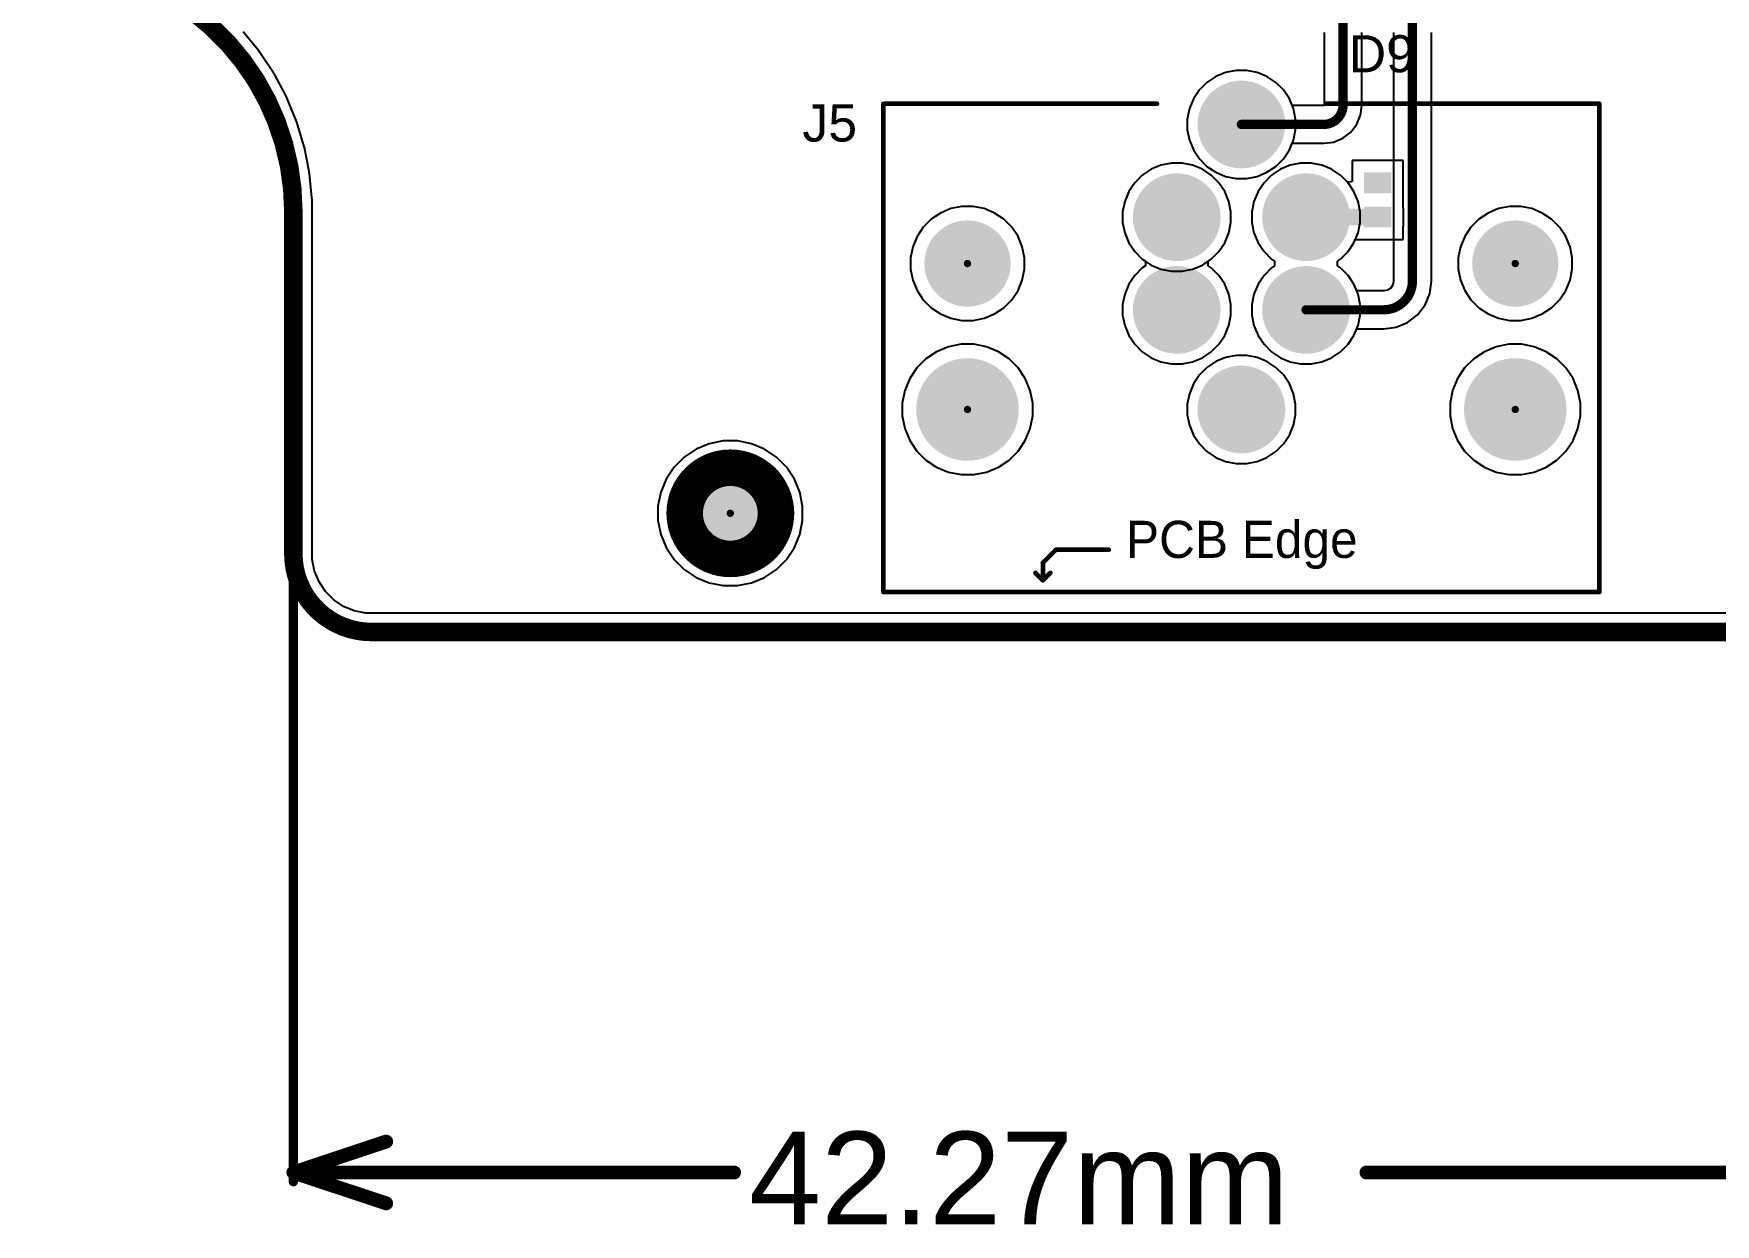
# Model space of a CAD drawing. Header units: millimetres. Extents: x -1.53 to 7.44, y -0.61 to 4.57.
# Drawn here: x -1.425 to 0.388, y -0.611 to 0.673 of the extents above; entities that cross this region are included whole.
import ezdxf

# ---------------------------------------------------------------- set-up
doc = ezdxf.new("R2010")
doc.units = ezdxf.units.MM
doc.header["$MEASUREMENT"] = 0
for name, color, linetype in [('BottomLayer', 5, 'Continuous'), ('BottomPaste', 16, 'Continuous'), ('BottomSolder', 6, 'Continuous'), ('Mechanical1', 6, 'Continuous'), ('Mechanical2', 216, 'Continuous'), ('MultiLayer', 9, 'Continuous'), ('PadHoleLayer', 156, 'Continuous'), ('TopLayer', 1, 'Continuous'), ('TopOverlay', 2, 'Continuous'), ('TopSolder', 216, 'Continuous')]:
    doc.layers.add(name, color=color, linetype=linetype)
doc.styles.add('Arial', font='', dxfattribs={"height": 0.2})
doc.styles.get('Arial').set_extended_font_data('Arial')

# ---------------------------------------------------------------- blocks, each defined once
blk = doc.blocks.new('S______B______0402_B_89')
at = {"layer": 'BottomLayer'}
for points in [[(-0.0095, 0.0125), (-0.0095, -0.0125), (-0.0275, -0.0125), (-0.0275, 0.0125)], [(0.0275, 0.0125), (0.0275, -0.0125), (0.0095, -0.0125), (0.0095, 0.0125)]]:
    blk.add_hatch(color=5, dxfattribs=at).paths.add_polyline_path(points)
at = {"layer": 'BottomPaste'}
for points in [[(-0.0095, 0.0125), (-0.0095, -0.0125), (-0.0275, -0.0125), (-0.0275, 0.0125)], [(0.0275, 0.0125), (0.0275, -0.0125), (0.0095, -0.0125), (0.0095, 0.0125)]]:
    blk.add_hatch(color=16, dxfattribs=at).paths.add_polyline_path(points)
at = {"layer": 'BottomSolder'}
for points in [[(-0.0073, 0.0147), (-0.0073, -0.0147), (-0.0297, -0.0147), (-0.0297, 0.0147)], [(0.0297, 0.0147), (0.0297, -0.0147), (0.0073, -0.0147), (0.0073, 0.0147)]]:
    blk.add_hatch(color=6, dxfattribs=at).paths.add_polyline_path(points)
blk = doc.blocks.new('T4144035051_000_154')
at = {"layer": 'BottomLayer'}
h = blk.add_hatch(color=5, dxfattribs=at)
edge = h.paths.add_edge_path()
edge.add_arc((0, 0.1537), 0.0433, 0, 360)
h = blk.add_hatch(color=5, dxfattribs=at)
edge = h.paths.add_edge_path()
edge.add_arc((-0.0697, 0.0537), 0.0433, 0, 360)
h = blk.add_hatch(color=5, dxfattribs=at)
edge = h.paths.add_edge_path()
edge.add_arc((0.0697, 0.0537), 0.0433, 0, 360)
h = blk.add_hatch(color=5, dxfattribs=at)
edge = h.paths.add_edge_path()
edge.add_arc((-0.0697, -0.0463), 0.0433, 0, 360)
h = blk.add_hatch(color=5, dxfattribs=at)
edge = h.paths.add_edge_path()
edge.add_arc((0.0697, -0.0463), 0.0433, 0, 360)
h = blk.add_hatch(color=5, dxfattribs=at)
edge = h.paths.add_edge_path()
edge.add_arc((0, -0.1537), 0.0433, 0, 360)
at = {"layer": 'BottomSolder'}
h = blk.add_hatch(color=6, dxfattribs=at)
edge = h.paths.add_edge_path()
edge.add_arc((0, 0.1537), 0.0473, 0, 360)
h = blk.add_hatch(color=6, dxfattribs=at)
edge = h.paths.add_edge_path()
edge.add_arc((-0.0697, 0.0537), 0.0473, 0, 360)
h = blk.add_hatch(color=6, dxfattribs=at)
edge = h.paths.add_edge_path()
edge.add_arc((0.0697, 0.0537), 0.0473, 0, 360)
h = blk.add_hatch(color=6, dxfattribs=at)
edge = h.paths.add_edge_path()
edge.add_arc((-0.2953, 0.0037), 0.004, 0, 360)
h = blk.add_hatch(color=6, dxfattribs=at)
edge = h.paths.add_edge_path()
edge.add_arc((-0.0697, -0.0463), 0.0473, 0, 360)
h = blk.add_hatch(color=6, dxfattribs=at)
edge = h.paths.add_edge_path()
edge.add_arc((0.0697, -0.0463), 0.0473, 0, 360)
h = blk.add_hatch(color=6, dxfattribs=at)
edge = h.paths.add_edge_path()
edge.add_arc((0.2953, 0.0037), 0.004, 0, 360)
h = blk.add_hatch(color=6, dxfattribs=at)
edge = h.paths.add_edge_path()
edge.add_arc((0, -0.1537), 0.0473, 0, 360)
h = blk.add_hatch(color=6, dxfattribs=at)
edge = h.paths.add_edge_path()
edge.add_arc((-0.2953, -0.1537), 0.004, 0, 360)
h = blk.add_hatch(color=6, dxfattribs=at)
edge = h.paths.add_edge_path()
edge.add_arc((0.2953, -0.1537), 0.004, 0, 360)
at = {"layer": 'MultiLayer'}
h = blk.add_hatch(color=9, dxfattribs=at)
edge = h.paths.add_edge_path()
edge.add_arc((0, 0.1537), 0.0433, 0, 360)
h = blk.add_hatch(color=9, dxfattribs=at)
edge = h.paths.add_edge_path()
edge.add_arc((-0.0697, 0.0537), 0.0433, 0, 360)
h = blk.add_hatch(color=9, dxfattribs=at)
edge = h.paths.add_edge_path()
edge.add_arc((0.0697, 0.0537), 0.0433, 0, 360)
h = blk.add_hatch(color=9, dxfattribs=at)
edge = h.paths.add_edge_path()
edge.add_arc((-0.0697, -0.0463), 0.0433, 0, 360)
h = blk.add_hatch(color=9, dxfattribs=at)
edge = h.paths.add_edge_path()
edge.add_arc((0.0697, -0.0463), 0.0433, 0, 360)
h = blk.add_hatch(color=9, dxfattribs=at)
edge = h.paths.add_edge_path()
edge.add_arc((0, -0.1537), 0.0433, 0, 360)
at = {"layer": 'PadHoleLayer'}
h = blk.add_hatch(color=156, dxfattribs=at)
edge = h.paths.add_edge_path()
edge.add_arc((0, 0.1537), 0.0256, 0, 360)
h = blk.add_hatch(color=156, dxfattribs=at)
edge = h.paths.add_edge_path()
edge.add_arc((-0.0697, 0.0537), 0.0256, 0, 360)
h = blk.add_hatch(color=156, dxfattribs=at)
edge = h.paths.add_edge_path()
edge.add_arc((0.0697, 0.0537), 0.0256, 0, 360)
h = blk.add_hatch(color=156, dxfattribs=at)
edge = h.paths.add_edge_path()
edge.add_arc((-0.2953, 0.0037), 0.0465, 0, 360)
h = blk.add_hatch(color=156, dxfattribs=at)
edge = h.paths.add_edge_path()
edge.add_arc((0.2953, 0.0037), 0.0465, 0, 360)
h = blk.add_hatch(color=156, dxfattribs=at)
edge = h.paths.add_edge_path()
edge.add_arc((-0.0697, -0.0463), 0.0256, 0, 360)
h = blk.add_hatch(color=156, dxfattribs=at)
edge = h.paths.add_edge_path()
edge.add_arc((0.0697, -0.0463), 0.0256, 0, 360)
h = blk.add_hatch(color=156, dxfattribs=at)
edge = h.paths.add_edge_path()
edge.add_arc((-0.2953, -0.1537), 0.0553, 0, 360)
h = blk.add_hatch(color=156, dxfattribs=at)
edge = h.paths.add_edge_path()
edge.add_arc((0.2953, -0.1537), 0.0553, 0, 360)
h = blk.add_hatch(color=156, dxfattribs=at)
edge = h.paths.add_edge_path()
edge.add_arc((0, -0.1537), 0.0256, 0, 360)
at = {"layer": 'TopLayer'}
h = blk.add_hatch(color=1, dxfattribs=at)
edge = h.paths.add_edge_path()
edge.add_arc((0, 0.1537), 0.0433, 0, 360)
h = blk.add_hatch(color=1, dxfattribs=at)
edge = h.paths.add_edge_path()
edge.add_arc((-0.0697, 0.0537), 0.0433, 0, 360)
h = blk.add_hatch(color=1, dxfattribs=at)
edge = h.paths.add_edge_path()
edge.add_arc((0.0697, 0.0537), 0.0433, 0, 360)
h = blk.add_hatch(color=1, dxfattribs=at)
edge = h.paths.add_edge_path()
edge.add_arc((-0.0697, -0.0463), 0.0433, 0, 360)
h = blk.add_hatch(color=1, dxfattribs=at)
edge = h.paths.add_edge_path()
edge.add_arc((0.0697, -0.0463), 0.0433, 0, 360)
h = blk.add_hatch(color=1, dxfattribs=at)
edge = h.paths.add_edge_path()
edge.add_arc((0, -0.1537), 0.0433, 0, 360)
at = {"layer": 'TopSolder'}
h = blk.add_hatch(color=216, dxfattribs=at)
edge = h.paths.add_edge_path()
edge.add_arc((0, 0.1537), 0.0473, 0, 360)
h = blk.add_hatch(color=216, dxfattribs=at)
edge = h.paths.add_edge_path()
edge.add_arc((-0.0697, 0.0537), 0.0473, 0, 360)
h = blk.add_hatch(color=216, dxfattribs=at)
edge = h.paths.add_edge_path()
edge.add_arc((0.0697, 0.0537), 0.0473, 0, 360)
h = blk.add_hatch(color=216, dxfattribs=at)
edge = h.paths.add_edge_path()
edge.add_arc((-0.2953, 0.0037), 0.004, 0, 360)
h = blk.add_hatch(color=216, dxfattribs=at)
edge = h.paths.add_edge_path()
edge.add_arc((-0.0697, -0.0463), 0.0473, 0, 360)
h = blk.add_hatch(color=216, dxfattribs=at)
edge = h.paths.add_edge_path()
edge.add_arc((0.0697, -0.0463), 0.0473, 0, 360)
h = blk.add_hatch(color=216, dxfattribs=at)
edge = h.paths.add_edge_path()
edge.add_arc((0.2953, 0.0037), 0.004, 0, 360)
h = blk.add_hatch(color=216, dxfattribs=at)
edge = h.paths.add_edge_path()
edge.add_arc((0, -0.1537), 0.0473, 0, 360)
h = blk.add_hatch(color=216, dxfattribs=at)
edge = h.paths.add_edge_path()
edge.add_arc((-0.2953, -0.1537), 0.004, 0, 360)
h = blk.add_hatch(color=216, dxfattribs=at)
edge = h.paths.add_edge_path()
edge.add_arc((0.2953, -0.1537), 0.004, 0, 360)
at = {"layer": 'TopOverlay', "const_width": 0.005}
for points in [[(-0.386, 0.176), (-0.091, 0.176)], [(-0.386, -0.3506), (-0.386, 0.176)], [(0.091, 0.176), (0.386, 0.176)], [(0.386, -0.3506), (0.386, 0.176)], [(-0.214, -0.319), (-0.2, -0.305)], [(-0.2, -0.305), (-0.143, -0.305)], [(-0.214, -0.338), (-0.214, -0.319)], [(-0.222, -0.33), (-0.214, -0.338)], [(-0.214, -0.338), (-0.206, -0.33)], [(-0.386, -0.3506), (0.386, -0.3506)]]:
    blk.add_lwpolyline(points, dxfattribs=at)
at = {"layer": 'TopOverlay', "const_width": 0.0025}
for points in [[(-0.3872, 0.176, 1), (-0.3847, 0.176, 1)], [(-0.3872, 0.176, 1), (-0.3847, 0.176, 1)], [(-0.0922, 0.176, 1), (-0.0897, 0.176, 1)], [(0.0897, 0.176, 1), (0.0922, 0.176, 1)], [(0.3847, 0.176, 1), (0.3872, 0.176, 1)], [(0.3847, 0.176, 1), (0.3872, 0.176, 1)], [(-0.2013, -0.305, 1), (-0.1988, -0.305, 1)], [(-0.2013, -0.305, 1), (-0.1988, -0.305, 1)], [(-0.1442, -0.305, 1), (-0.1417, -0.305, 1)], [(-0.2152, -0.319, 1), (-0.2127, -0.319, 1)], [(-0.2152, -0.319, 1), (-0.2127, -0.319, 1)], [(-0.2233, -0.33, 1), (-0.2208, -0.33, 1)], [(-0.2152, -0.338, 1), (-0.2127, -0.338, 1)], [(-0.2152, -0.338, 1), (-0.2127, -0.338, 1)], [(-0.2152, -0.338, 1), (-0.2127, -0.338, 1)], [(-0.2072, -0.33, 1), (-0.2047, -0.33, 1)], [(-0.3872, -0.3506, 1), (-0.3847, -0.3506, 1)], [(-0.3872, -0.3506, 1), (-0.3847, -0.3506, 1)], [(0.3847, -0.3506, 1), (0.3872, -0.3506, 1)], [(0.3847, -0.3506, 1), (0.3872, -0.3506, 1)]]:
    blk.add_lwpolyline(points, format="xyb", close=True, dxfattribs=at)
at = {"layer": 'TopOverlay'}
blk.add_text('PCB Edge', height=0.04, dxfattribs=at).set_placement((-0.1244, -0.3138))

msp = doc.modelspace()

# ---------------------------------------------------------------- hatches: boundary and pattern name
at = {"layer": 'BottomLayer'}
msp.add_hatch(color=5, dxfattribs=at).paths.add_polyline_path([(-0.0533, 0.4665), (0.0365, 0.4665), (0.0365, 0.4845), (-0.0533, 0.4845)])
at = {"layer": 'BottomSolder'}
h = msp.add_hatch(color=6, dxfattribs=at)
edge = h.paths.add_edge_path()
edge.add_arc((-0.674, 0.156), 0.004, 0, 360)
at = {"layer": 'PadHoleLayer'}
h = msp.add_hatch(color=156, dxfattribs=at)
edge = h.paths.add_edge_path()
edge.add_arc((-0.674, 0.156), 0.063, 0, 360)
at = {"layer": 'TopSolder'}
h = msp.add_hatch(color=216, dxfattribs=at)
edge = h.paths.add_edge_path()
edge.add_arc((-0.674, 0.156), 0.004, 0, 360)

# ---------------------------------------------------------------- linework, layer by layer
at = {"layer": 'BottomLayer'}
for p, q in [((-1.1825, 0.6548), (-1.1993, 0.6753)), ((-1.182, 0.654), (-1.1825, 0.6548)), ((-1.1813, 0.6532), (-1.182, 0.654)), ((-1.1666, 0.6312), (-1.1813, 0.6532)), ((-1.1662, 0.6303), (-1.1666, 0.6312)), ((-1.1655, 0.6295), (-1.1662, 0.6303)), ((-1.153, 0.6061), (-1.1655, 0.6295)), ((-0.1602, 0.6208), (-0.1683, 0.6126)), ((-0.1506, 0.6272), (-0.1602, 0.6208)), ((-0.14, 0.6315), (-0.1506, 0.6272)), ((-0.1287, 0.6338), (-0.14, 0.6315)), ((-0.1173, 0.6338), (-0.1287, 0.6338)), ((-0.106, 0.6315), (-0.1173, 0.6338)), ((-0.0954, 0.6272), (-0.106, 0.6315)), ((-0.0858, 0.6208), (-0.0954, 0.6272)), ((-0.0777, 0.6126), (-0.0858, 0.6208)), ((-1.1527, 0.6052), (-1.153, 0.6061)), ((-1.1522, 0.6043), (-1.1527, 0.6052)), ((-1.142, 0.5798), (-1.1522, 0.6043)), ((-0.1747, 0.6031), (-0.1791, 0.5925)), ((-0.1683, 0.6126), (-0.1747, 0.6031)), ((-0.0713, 0.6031), (-0.0777, 0.6126)), ((-0.0669, 0.5925), (-0.0713, 0.6031)), ((-0.1791, 0.5925), (-0.1813, 0.5812)), ((-0.1813, 0.5812), (-0.1813, 0.5697)), ((-0.0647, 0.5812), (-0.0669, 0.5925)), ((-0.0647, 0.5697), (-0.0647, 0.5812)), ((-1.1418, 0.5788), (-1.142, 0.5798)), ((-1.1414, 0.5779), (-1.1418, 0.5788)), ((-1.1337, 0.5526), (-1.1414, 0.5779)), ((-0.1813, 0.5697), (-0.1791, 0.5585)), ((-0.0669, 0.5585), (-0.0647, 0.5697)), ((-1.1336, 0.5516), (-1.1337, 0.5526)), ((-1.1332, 0.5506), (-1.1336, 0.5516)), ((-1.128, 0.5247), (-1.1332, 0.5506)), ((-0.1791, 0.5585), (-0.1747, 0.5479)), ((-0.1747, 0.5479), (-0.1683, 0.5383)), ((-0.0777, 0.5383), (-0.0713, 0.5479)), ((-0.0713, 0.5479), (-0.0669, 0.5585)), ((-0.2203, 0.5272), (-0.2299, 0.5208)), ((-0.2097, 0.5315), (-0.2203, 0.5272)), ((-0.1984, 0.5338), (-0.2097, 0.5315)), ((-0.1869, 0.5338), (-0.1984, 0.5338)), ((-0.1757, 0.5315), (-0.1869, 0.5338)), ((-0.1651, 0.5272), (-0.1757, 0.5315)), ((-0.1683, 0.5383), (-0.1602, 0.5302)), ((-0.1555, 0.5208), (-0.1651, 0.5272)), ((-0.1602, 0.5302), (-0.1506, 0.5238)), ((-0.0954, 0.5238), (-0.0858, 0.5302)), ((-0.0809, 0.5272), (-0.0905, 0.5208)), ((-0.0858, 0.5302), (-0.0777, 0.5383)), ((-0.0703, 0.5315), (-0.0809, 0.5272)), ((-0.0591, 0.5338), (-0.0703, 0.5315)), ((-0.0476, 0.5338), (-0.0591, 0.5338)), ((-0.0363, 0.5315), (-0.0476, 0.5338)), ((-0.0257, 0.5272), (-0.0363, 0.5315)), ((-0.0161, 0.5208), (-0.0257, 0.5272)), ((0.0515, 0.5365), (-0.0035, 0.5365)), ((-0.0035, 0.5365), (-0.0035, 0.514)), ((0.0515, 0.4885), (0.0515, 0.5365)), ((-1.128, 0.5236), (-1.128, 0.5247)), ((-1.1277, 0.5227), (-1.128, 0.5236)), ((-1.1251, 0.4963), (-1.1277, 0.5227)), ((-0.238, 0.5126), (-0.2444, 0.5031)), ((-0.2299, 0.5208), (-0.238, 0.5126)), ((-0.1474, 0.5126), (-0.1555, 0.5208)), ((-0.1506, 0.5238), (-0.14, 0.5194)), ((-0.141, 0.5031), (-0.1474, 0.5126)), ((-0.14, 0.5194), (-0.1287, 0.5172)), ((-0.1287, 0.5172), (-0.1173, 0.5172)), ((-0.1173, 0.5172), (-0.106, 0.5194)), ((-0.106, 0.5194), (-0.0954, 0.5238)), ((-0.0986, 0.5126), (-0.105, 0.5031)), ((-0.0905, 0.5208), (-0.0986, 0.5126)), ((-0.0085, 0.5131), (-0.0161, 0.5208)), ((-0.0048, 0.5136), (-0.0085, 0.5131)), ((-0.0035, 0.514), (-0.0048, 0.5136)), ((-1.1252, 0.4955), (-1.1251, 0.4963)), ((-1.125, 0.4948), (-1.1252, 0.4955)), ((-1.1247, 0.4816), (-1.125, 0.4948)), ((-0.2488, 0.4925), (-0.251, 0.4812)), ((-0.2444, 0.5031), (-0.2488, 0.4925)), ((-0.1366, 0.4925), (-0.141, 0.5031)), ((-0.1344, 0.4812), (-0.1366, 0.4925)), ((-0.1094, 0.4925), (-0.1116, 0.4812)), ((-0.105, 0.5031), (-0.1094, 0.4925)), ((-1.1248, 0.4813), (-1.1247, 0.4816)), ((-1.1247, 0.4811), (-1.1248, 0.4813)), ((-1.1247, 0.1123), (-1.1247, 0.4811)), ((-0.4575, 0.4732), (-0.466, 0.4647)), ((-0.4474, 0.4799), (-0.4575, 0.4732)), ((-0.4362, 0.4846), (-0.4474, 0.4799)), ((-0.4243, 0.4869), (-0.4362, 0.4846)), ((-0.4122, 0.4869), (-0.4243, 0.4869)), ((-0.4003, 0.4846), (-0.4122, 0.4869)), ((-0.3892, 0.4799), (-0.4003, 0.4846)), ((-0.3791, 0.4732), (-0.3892, 0.4799)), ((-0.3705, 0.4647), (-0.3791, 0.4732)), ((-0.251, 0.4812), (-0.251, 0.4697)), ((-0.1344, 0.4697), (-0.1344, 0.4812)), ((-0.1116, 0.4812), (-0.1116, 0.4697)), ((0.0515, 0.486), (0.0515, 0.4885)), ((0.0518, 0.4845), (0.0515, 0.486)), ((0.0518, 0.4665), (0.0518, 0.4845)), ((0.1331, 0.4732), (0.1245, 0.4647)), ((0.1432, 0.4799), (0.1331, 0.4732)), ((0.1543, 0.4846), (0.1432, 0.4799)), ((0.1662, 0.4869), (0.1543, 0.4846)), ((0.1783, 0.4869), (0.1662, 0.4869)), ((0.1902, 0.4846), (0.1783, 0.4869)), ((0.2014, 0.4799), (0.1902, 0.4846)), ((0.2115, 0.4732), (0.2014, 0.4799)), ((0.22, 0.4647), (0.2115, 0.4732)), ((-0.4727, 0.4546), (-0.4774, 0.4434)), ((-0.466, 0.4647), (-0.4727, 0.4546)), ((-0.3638, 0.4546), (-0.3705, 0.4647)), ((-0.3592, 0.4434), (-0.3638, 0.4546)), ((-0.251, 0.4697), (-0.2488, 0.4585)), ((-0.2488, 0.4585), (-0.2444, 0.4479)), ((-0.141, 0.4479), (-0.1366, 0.4585)), ((-0.1366, 0.4585), (-0.1344, 0.4697)), ((-0.1116, 0.4697), (-0.1094, 0.4585)), ((-0.1094, 0.4585), (-0.105, 0.4479)), ((0.0515, 0.465), (0.0518, 0.4665)), ((0.0515, 0.4515), (0.0515, 0.465)), ((0.1178, 0.4546), (0.1132, 0.4434)), ((0.1245, 0.4647), (0.1178, 0.4546)), ((0.2267, 0.4546), (0.22, 0.4647)), ((0.2314, 0.4434), (0.2267, 0.4546)), ((-0.4774, 0.4434), (-0.4797, 0.4315)), ((-0.3568, 0.4315), (-0.3592, 0.4434)), ((-0.2444, 0.4479), (-0.238, 0.4383)), ((-0.238, 0.4383), (-0.2299, 0.4302)), ((-0.1555, 0.4302), (-0.1474, 0.4383)), ((-0.1474, 0.4383), (-0.141, 0.4479)), ((-0.105, 0.4479), (-0.0986, 0.4383)), ((-0.0986, 0.4383), (-0.0905, 0.4302)), ((-0.0161, 0.4302), (-0.008, 0.4383)), ((-0.008, 0.4383), (-0.0016, 0.4479)), ((-0.0016, 0.4479), (-0.0003, 0.4512)), ((-0.0003, 0.4512), (0.0365, 0.4512)), ((0.0365, 0.4512), (0.038, 0.4515)), ((0.038, 0.4515), (0.0515, 0.4515)), ((0.1132, 0.4434), (0.1108, 0.4315)), ((0.2337, 0.4315), (0.2314, 0.4434)), ((-0.4797, 0.4315), (-0.4797, 0.4194)), ((-0.4797, 0.4194), (-0.4774, 0.4076)), ((-0.3592, 0.4076), (-0.3568, 0.4194)), ((-0.3568, 0.4194), (-0.3568, 0.4315)), ((-0.2299, 0.4208), (-0.238, 0.4126)), ((-0.2299, 0.4302), (-0.2265, 0.428)), ((-0.2265, 0.423), (-0.2299, 0.4208)), ((-0.2265, 0.428), (-0.2265, 0.423)), ((-0.1588, 0.428), (-0.1555, 0.4302)), ((-0.1588, 0.423), (-0.1588, 0.428)), ((-0.1555, 0.4208), (-0.1588, 0.423)), ((-0.1474, 0.4126), (-0.1555, 0.4208)), ((-0.0905, 0.4208), (-0.0986, 0.4126)), ((-0.0905, 0.4302), (-0.0872, 0.428)), ((-0.0872, 0.423), (-0.0905, 0.4208)), ((-0.0872, 0.428), (-0.0872, 0.423)), ((-0.0195, 0.428), (-0.0161, 0.4302)), ((-0.0195, 0.423), (-0.0195, 0.428)), ((-0.0161, 0.4208), (-0.0195, 0.423)), ((-0.008, 0.4126), (-0.0161, 0.4208)), ((0.1108, 0.4315), (0.1108, 0.4194)), ((0.1108, 0.4194), (0.1132, 0.4076)), ((0.2314, 0.4076), (0.2337, 0.4194)), ((0.2337, 0.4194), (0.2337, 0.4315)), ((-0.4774, 0.4076), (-0.4727, 0.3964)), ((-0.3638, 0.3964), (-0.3592, 0.4076)), ((-0.2444, 0.4031), (-0.2488, 0.3925)), ((-0.238, 0.4126), (-0.2444, 0.4031)), ((-0.141, 0.4031), (-0.1474, 0.4126)), ((-0.1366, 0.3925), (-0.141, 0.4031)), ((-0.105, 0.4031), (-0.1094, 0.3925)), ((-0.0986, 0.4126), (-0.105, 0.4031)), ((-0.0016, 0.4031), (-0.008, 0.4126)), ((0.0028, 0.3925), (-0.0016, 0.4031)), ((0.1132, 0.4076), (0.1178, 0.3964)), ((0.2267, 0.3964), (0.2314, 0.4076)), ((-0.4727, 0.3964), (-0.466, 0.3863)), ((-0.466, 0.3863), (-0.4575, 0.3777)), ((-0.3791, 0.3777), (-0.3705, 0.3863)), ((-0.3705, 0.3863), (-0.3638, 0.3964)), ((-0.2488, 0.3925), (-0.251, 0.3812)), ((-0.251, 0.3812), (-0.251, 0.3697)), ((-0.1344, 0.3812), (-0.1366, 0.3925)), ((-0.1344, 0.3697), (-0.1344, 0.3812)), ((-0.1094, 0.3925), (-0.1116, 0.3812)), ((-0.1116, 0.3812), (-0.1116, 0.3697)), ((0.005, 0.3812), (0.0028, 0.3925)), ((0.005, 0.3697), (0.005, 0.3812)), ((0.1178, 0.3964), (0.1245, 0.3863)), ((0.1245, 0.3863), (0.1331, 0.3777)), ((0.2115, 0.3777), (0.22, 0.3863)), ((0.22, 0.3863), (0.2267, 0.3964)), ((-0.4575, 0.3777), (-0.4474, 0.371)), ((-0.4474, 0.371), (-0.4362, 0.3664)), ((-0.4362, 0.3664), (-0.4243, 0.364)), ((-0.4243, 0.364), (-0.4122, 0.364)), ((-0.4122, 0.364), (-0.4003, 0.3664)), ((-0.4003, 0.3664), (-0.3892, 0.371)), ((-0.3892, 0.371), (-0.3791, 0.3777)), ((-0.251, 0.3697), (-0.2488, 0.3585)), ((-0.1366, 0.3585), (-0.1344, 0.3697)), ((-0.1116, 0.3697), (-0.1094, 0.3585)), ((0.0028, 0.3585), (0.005, 0.3697)), ((0.1331, 0.3777), (0.1432, 0.371)), ((0.1432, 0.371), (0.1543, 0.3664)), ((0.1543, 0.3664), (0.1662, 0.364)), ((0.1662, 0.364), (0.1783, 0.364)), ((0.1783, 0.364), (0.1902, 0.3664)), ((0.1902, 0.3664), (0.2014, 0.371)), ((0.2014, 0.371), (0.2115, 0.3777)), ((-0.2488, 0.3585), (-0.2444, 0.3479)), ((-0.2444, 0.3479), (-0.238, 0.3383)), ((-0.1474, 0.3383), (-0.141, 0.3479)), ((-0.141, 0.3479), (-0.1366, 0.3585)), ((-0.1094, 0.3585), (-0.105, 0.3479)), ((-0.105, 0.3479), (-0.0986, 0.3383)), ((-0.008, 0.3383), (-0.0016, 0.3479)), ((-0.0016, 0.3479), (0.0028, 0.3585)), ((-0.4516, 0.3303), (-0.4631, 0.3226)), ((-0.4388, 0.3356), (-0.4516, 0.3303)), ((-0.4252, 0.3383), (-0.4388, 0.3356)), ((-0.4114, 0.3383), (-0.4252, 0.3383)), ((-0.3978, 0.3356), (-0.4114, 0.3383)), ((-0.385, 0.3303), (-0.3978, 0.3356)), ((-0.3735, 0.3226), (-0.385, 0.3303)), ((-0.238, 0.3383), (-0.2299, 0.3302)), ((-0.2299, 0.3302), (-0.2203, 0.3238)), ((-0.1651, 0.3238), (-0.1555, 0.3302)), ((-0.1555, 0.3302), (-0.1474, 0.3383)), ((-0.0986, 0.3383), (-0.0905, 0.3302)), ((-0.0905, 0.3302), (-0.0809, 0.3238)), ((-0.0257, 0.3238), (-0.0161, 0.3302)), ((-0.0161, 0.3302), (-0.008, 0.3383)), ((0.139, 0.3303), (0.1275, 0.3226)), ((0.1518, 0.3356), (0.139, 0.3303)), ((0.1654, 0.3383), (0.1518, 0.3356)), ((0.1792, 0.3383), (0.1654, 0.3383)), ((0.1928, 0.3356), (0.1792, 0.3383)), ((0.2056, 0.3303), (0.1928, 0.3356)), ((0.2171, 0.3226), (0.2056, 0.3303)), ((-0.4729, 0.3128), (-0.4806, 0.3013)), ((-0.4631, 0.3226), (-0.4729, 0.3128)), ((-0.3637, 0.3128), (-0.3735, 0.3226)), ((-0.356, 0.3013), (-0.3637, 0.3128)), ((-0.2203, 0.3238), (-0.2097, 0.3194)), ((-0.2097, 0.3194), (-0.1984, 0.3172)), ((-0.1984, 0.3172), (-0.1869, 0.3172)), ((-0.1869, 0.3172), (-0.1757, 0.3194)), ((-0.1757, 0.3194), (-0.1651, 0.3238)), ((-0.1602, 0.3133), (-0.1683, 0.3052)), ((-0.1506, 0.3197), (-0.1602, 0.3133)), ((-0.14, 0.3241), (-0.1506, 0.3197)), ((-0.1287, 0.3263), (-0.14, 0.3241)), ((-0.1173, 0.3263), (-0.1287, 0.3263)), ((-0.106, 0.3241), (-0.1173, 0.3263)), ((-0.0954, 0.3197), (-0.106, 0.3241)), ((-0.0858, 0.3133), (-0.0954, 0.3197)), ((-0.0777, 0.3052), (-0.0858, 0.3133)), ((-0.0809, 0.3238), (-0.0703, 0.3194)), ((-0.0703, 0.3194), (-0.0591, 0.3172)), ((-0.0591, 0.3172), (-0.0476, 0.3172)), ((-0.0476, 0.3172), (-0.0363, 0.3194)), ((-0.0363, 0.3194), (-0.0257, 0.3238)), ((0.1177, 0.3128), (0.11, 0.3013)), ((0.1275, 0.3226), (0.1177, 0.3128)), ((0.2269, 0.3128), (0.2171, 0.3226)), ((0.2346, 0.3013), (0.2269, 0.3128)), ((-0.4806, 0.3013), (-0.4859, 0.2885)), ((-0.3507, 0.2885), (-0.356, 0.3013)), ((-0.1747, 0.2956), (-0.1791, 0.285)), ((-0.1683, 0.3052), (-0.1747, 0.2956)), ((-0.0713, 0.2956), (-0.0777, 0.3052)), ((-0.0669, 0.285), (-0.0713, 0.2956)), ((0.11, 0.3013), (0.1047, 0.2885)), ((0.2399, 0.2885), (0.2346, 0.3013)), ((-0.4859, 0.2885), (-0.4886, 0.2749)), ((-0.4886, 0.2749), (-0.4886, 0.2611)), ((-0.348, 0.2749), (-0.3507, 0.2885)), ((-0.348, 0.2611), (-0.348, 0.2749)), ((-0.1791, 0.285), (-0.1813, 0.2737)), ((-0.1813, 0.2737), (-0.1813, 0.2623)), ((-0.0647, 0.2737), (-0.0669, 0.285)), ((-0.0647, 0.2623), (-0.0647, 0.2737)), ((0.1047, 0.2885), (0.102, 0.2749)), ((0.102, 0.2749), (0.102, 0.2611)), ((0.2426, 0.2749), (0.2399, 0.2885)), ((0.2426, 0.2611), (0.2426, 0.2749)), ((-0.4886, 0.2611), (-0.4859, 0.2475)), ((-0.3507, 0.2475), (-0.348, 0.2611)), ((-0.1813, 0.2623), (-0.1791, 0.251)), ((-0.0669, 0.251), (-0.0647, 0.2623)), ((0.102, 0.2611), (0.1047, 0.2475)), ((0.2399, 0.2475), (0.2426, 0.2611)), ((-0.4859, 0.2475), (-0.4806, 0.2347)), ((-0.356, 0.2347), (-0.3507, 0.2475)), ((-0.1791, 0.251), (-0.1747, 0.2404)), ((-0.1747, 0.2404), (-0.1683, 0.2308)), ((-0.0777, 0.2308), (-0.0713, 0.2404)), ((-0.0713, 0.2404), (-0.0669, 0.251)), ((0.1047, 0.2475), (0.11, 0.2347)), ((0.2346, 0.2347), (0.2399, 0.2475)), ((-0.7109, 0.2251), (-0.7237, 0.2166)), ((-0.6967, 0.231), (-0.7109, 0.2251)), ((-0.6817, 0.234), (-0.6967, 0.231)), ((-0.6663, 0.234), (-0.6817, 0.234)), ((-0.6513, 0.231), (-0.6663, 0.234)), ((-0.6371, 0.2251), (-0.6513, 0.231)), ((-0.6243, 0.2166), (-0.6371, 0.2251)), ((-0.4806, 0.2347), (-0.4729, 0.2232)), ((-0.4729, 0.2232), (-0.4631, 0.2134)), ((-0.3735, 0.2134), (-0.3637, 0.2232)), ((-0.3637, 0.2232), (-0.356, 0.2347)), ((-0.1683, 0.2308), (-0.1602, 0.2227)), ((-0.1602, 0.2227), (-0.1506, 0.2163)), ((-0.0954, 0.2163), (-0.0858, 0.2227)), ((-0.0858, 0.2227), (-0.0777, 0.2308)), ((0.11, 0.2347), (0.1177, 0.2232)), ((0.1177, 0.2232), (0.1275, 0.2134)), ((0.2171, 0.2134), (0.2269, 0.2232)), ((0.2269, 0.2232), (0.2346, 0.2347)), ((-0.7346, 0.2057), (-0.7431, 0.1929)), ((-0.7237, 0.2166), (-0.7346, 0.2057)), ((-0.6134, 0.2057), (-0.6243, 0.2166)), ((-0.6049, 0.1929), (-0.6134, 0.2057)), ((-0.4631, 0.2134), (-0.4516, 0.2057)), ((-0.4516, 0.2057), (-0.4388, 0.2004)), ((-0.4388, 0.2004), (-0.4252, 0.1977)), ((-0.4114, 0.1977), (-0.3978, 0.2004)), ((-0.3978, 0.2004), (-0.385, 0.2057)), ((-0.385, 0.2057), (-0.3735, 0.2134)), ((-0.1506, 0.2163), (-0.14, 0.2119)), ((-0.14, 0.2119), (-0.1287, 0.2097)), ((-0.1287, 0.2097), (-0.1173, 0.2097)), ((-0.1173, 0.2097), (-0.106, 0.2119)), ((-0.106, 0.2119), (-0.0954, 0.2163)), ((0.1275, 0.2134), (0.139, 0.2057)), ((0.139, 0.2057), (0.1518, 0.2004)), ((0.1518, 0.2004), (0.1654, 0.1977)), ((0.1792, 0.1977), (0.1928, 0.2004)), ((0.1928, 0.2004), (0.2056, 0.2057)), ((0.2056, 0.2057), (0.2171, 0.2134)), ((-0.7431, 0.1929), (-0.749, 0.1787)), ((-0.599, 0.1787), (-0.6049, 0.1929)), ((-0.4252, 0.1977), (-0.4114, 0.1977)), ((0.1654, 0.1977), (0.1792, 0.1977)), ((-0.749, 0.1787), (-0.752, 0.1637)), ((-0.752, 0.1637), (-0.752, 0.1483)), ((-0.596, 0.1637), (-0.599, 0.1787)), ((-0.596, 0.1483), (-0.596, 0.1637)), ((-0.752, 0.1483), (-0.749, 0.1333)), ((-0.599, 0.1333), (-0.596, 0.1483)), ((-0.749, 0.1333), (-0.7431, 0.1191)), ((-0.6049, 0.1191), (-0.599, 0.1333)), ((-1.1247, 0.106), (-1.1247, 0.1123)), ((-0.7431, 0.1191), (-0.7346, 0.1063)), ((-0.6134, 0.1063), (-0.6049, 0.1191)), ((-1.1222, 0.0936), (-1.1247, 0.106)), ((-1.1174, 0.082), (-1.1222, 0.0936)), ((-0.7346, 0.1063), (-0.7237, 0.0954)), ((-0.7237, 0.0954), (-0.7109, 0.0869)), ((-0.6371, 0.0869), (-0.6243, 0.0954)), ((-0.6243, 0.0954), (-0.6134, 0.1063)), ((-1.1104, 0.0715), (-1.1174, 0.082)), ((-0.7109, 0.0869), (-0.6967, 0.081)), ((-0.6967, 0.081), (-0.6817, 0.078)), ((-0.6817, 0.078), (-0.6663, 0.078)), ((-0.6663, 0.078), (-0.6513, 0.081)), ((-0.6513, 0.081), (-0.6371, 0.0869)), ((-1.1015, 0.0626), (-1.1104, 0.0715)), ((-1.0911, 0.0556), (-1.1015, 0.0626)), ((-1.0794, 0.0508), (-1.0911, 0.0556)), ((-1.0671, 0.0484), (-1.0794, 0.0508)), ((-1.0608, 0.0484), (-1.0671, 0.0484)), ((0.4986, 0.0484), (-1.0608, 0.0484))]:
    msp.add_line(p, q, dxfattribs=at)
at = {"layer": 'Mechanical1'}
for points, const_width in [([(-1.1451, -0.565), (-1.1451, 0.0923)], 0.01), ([(-1.1451, -0.555), (-1.0451, -0.5217)], 0.015), ([(-1.1451, -0.555), (-0.6699, -0.555)], 0.015), ([(-1.1451, -0.555), (-1.0451, -0.5883)], 0.015), ([(0.0118, -0.555), (0.519, -0.555)], 0.015)]:
    msp.add_lwpolyline(points, dxfattribs=dict(at, const_width=const_width))
for points, const_width in [([(-1.1476, 0.0923, 1), (-1.1426, 0.0923, 1)], 0.005), ([(-1.0488, -0.5217, 1), (-1.0413, -0.5217, 1)], 0.0075), ([(-1.1488, -0.555, 1), (-1.1413, -0.555, 1)], 0.0075), ([(-1.1488, -0.555, 1), (-1.1413, -0.555, 1)], 0.0075), ([(-1.1488, -0.555, 1), (-1.1413, -0.555, 1)], 0.0075), ([(-1.1476, -0.565, 1), (-1.1426, -0.565, 1)], 0.005), ([(-0.6737, -0.555, 1), (-0.6662, -0.555, 1)], 0.0075), ([(0.0081, -0.555, 1), (0.0156, -0.555, 1)], 0.0075), ([(-1.0488, -0.5883, 1), (-1.0413, -0.5883, 1)], 0.0075)]:
    msp.add_lwpolyline(points, format="xyb", close=True, dxfattribs=dict(at, const_width=const_width))
at = {"layer": 'Mechanical2', "const_width": 0.02}
for points in [[(-1.4151, 0.7511, -0.414214), (-1.1451, 0.4811)], [(-1.0608, 0.028, -0.414214), (-1.1451, 0.1123)]]:
    msp.add_lwpolyline(points, format="xyb", dxfattribs=at)
for points in [[(-1.1451, 0.1123), (-1.1451, 0.4811)], [(-1.0608, 0.028), (0.519, 0.028)]]:
    msp.add_lwpolyline(points, dxfattribs=at)
at = {"layer": 'Mechanical2'}
for points, const_width in [([(-1.1501, 0.4811, 1), (-1.1401, 0.4811, 1)], 0.01), ([(-1.1501, 0.4811, 1), (-1.1401, 0.4811, 1)], 0.01), ([(-0.6248, 0.156, 1), (-0.7232, 0.156, 1)], 0.0394), ([(-0.7331, 0.156, 1), (-0.7134, 0.156, 1)], 0.0197), ([(-0.6346, 0.156, 1), (-0.6149, 0.156, 1)], 0.0197), ([(-1.1501, 0.1123, 1), (-1.1401, 0.1123, 1)], 0.01), ([(-1.1501, 0.1123, 1), (-1.1401, 0.1123, 1)], 0.01), ([(-1.0658, 0.028, 1), (-1.0558, 0.028, 1)], 0.01), ([(-1.0658, 0.028, 1), (-1.0558, 0.028, 1)], 0.01)]:
    msp.add_lwpolyline(points, format="xyb", close=True, dxfattribs=dict(at, const_width=const_width))
at = {"layer": 'TopLayer'}
for p, q in [((-1.1825, 0.6548), (-1.1993, 0.6753)), ((-0.0338, 0.6745), (-0.0338, 0.5963)), ((0.007, 0.5963), (0.007, 0.6745)), ((0.041, 0.6745), (0.041, 0.4064)), ((0.0818, 0.4064), (0.0818, 0.6745)), ((-1.182, 0.654), (-1.1825, 0.6548)), ((-1.1813, 0.6532), (-1.182, 0.654)), ((-1.1666, 0.6312), (-1.1813, 0.6532)), ((-1.1662, 0.6303), (-1.1666, 0.6312)), ((-1.1655, 0.6295), (-1.1662, 0.6303)), ((-1.153, 0.6061), (-1.1655, 0.6295)), ((-0.1602, 0.6208), (-0.1683, 0.6126)), ((-0.1506, 0.6272), (-0.1602, 0.6208)), ((-0.14, 0.6315), (-0.1506, 0.6272)), ((-0.1287, 0.6338), (-0.14, 0.6315)), ((-0.1173, 0.6338), (-0.1287, 0.6338)), ((-0.106, 0.6315), (-0.1173, 0.6338)), ((-0.0954, 0.6272), (-0.106, 0.6315)), ((-0.0858, 0.6208), (-0.0954, 0.6272)), ((-0.0777, 0.6126), (-0.0858, 0.6208)), ((-1.1527, 0.6052), (-1.153, 0.6061)), ((-1.1522, 0.6043), (-1.1527, 0.6052)), ((-1.142, 0.5798), (-1.1522, 0.6043)), ((-0.1747, 0.6031), (-0.1791, 0.5925)), ((-0.1683, 0.6126), (-0.1747, 0.6031)), ((-0.0713, 0.6031), (-0.0777, 0.6126)), ((-0.0683, 0.5959), (-0.0713, 0.6031)), ((-0.1791, 0.5925), (-0.1813, 0.5812)), ((-0.1813, 0.5812), (-0.1813, 0.5697)), ((-0.0342, 0.5959), (-0.0683, 0.5959)), ((-0.034, 0.5961), (-0.0342, 0.596)), ((-0.0342, 0.596), (-0.0342, 0.5959)), ((-0.0339, 0.5963), (-0.034, 0.5961)), ((-0.0338, 0.5963), (-0.0339, 0.5963)), ((0.0014, 0.5757), (0.0055, 0.5856)), ((0.0055, 0.5856), (0.0069, 0.5957)), ((0.0069, 0.5957), (0.007, 0.5963)), ((-1.1418, 0.5788), (-1.142, 0.5798)), ((-1.1414, 0.5779), (-1.1418, 0.5788)), ((-1.1337, 0.5526), (-1.1414, 0.5779)), ((-0.1813, 0.5697), (-0.1791, 0.5585)), ((-0.0136, 0.5606), (-0.0051, 0.5672)), ((-0.0051, 0.5672), (0.0014, 0.5757)), ((-1.1336, 0.5516), (-1.1337, 0.5526)), ((-1.1332, 0.5506), (-1.1336, 0.5516)), ((-1.128, 0.5247), (-1.1332, 0.5506)), ((-0.1791, 0.5585), (-0.1747, 0.5479)), ((-0.1747, 0.5479), (-0.1683, 0.5383)), ((-0.0777, 0.5383), (-0.0713, 0.5479)), ((-0.0713, 0.5479), (-0.0683, 0.5551)), ((-0.0683, 0.5551), (-0.0342, 0.5551)), ((-0.0342, 0.5551), (-0.0336, 0.5552)), ((-0.0336, 0.5552), (-0.0236, 0.5565)), ((-0.0236, 0.5565), (-0.0136, 0.5606)), ((-0.2203, 0.5272), (-0.2299, 0.5208)), ((-0.2097, 0.5315), (-0.2203, 0.5272)), ((-0.1984, 0.5338), (-0.2097, 0.5315)), ((-0.1869, 0.5338), (-0.1984, 0.5338)), ((-0.1757, 0.5315), (-0.1869, 0.5338)), ((-0.1651, 0.5272), (-0.1757, 0.5315)), ((-0.1683, 0.5383), (-0.1602, 0.5302)), ((-0.1555, 0.5208), (-0.1651, 0.5272)), ((-0.1602, 0.5302), (-0.1506, 0.5238)), ((-0.0954, 0.5238), (-0.0858, 0.5302)), ((-0.0809, 0.5272), (-0.0905, 0.5208)), ((-0.0858, 0.5302), (-0.0777, 0.5383)), ((-0.0703, 0.5315), (-0.0809, 0.5272)), ((-0.0591, 0.5338), (-0.0703, 0.5315)), ((-0.0476, 0.5338), (-0.0591, 0.5338)), ((-0.0363, 0.5315), (-0.0476, 0.5338)), ((-0.0257, 0.5272), (-0.0363, 0.5315)), ((-0.0161, 0.5208), (-0.0257, 0.5272)), ((-1.128, 0.5236), (-1.128, 0.5247)), ((-1.1277, 0.5227), (-1.128, 0.5236)), ((-1.1251, 0.4963), (-1.1277, 0.5227)), ((-0.238, 0.5126), (-0.2444, 0.5031)), ((-0.2299, 0.5208), (-0.238, 0.5126)), ((-0.1474, 0.5126), (-0.1555, 0.5208)), ((-0.1506, 0.5238), (-0.14, 0.5194)), ((-0.141, 0.5031), (-0.1474, 0.5126)), ((-0.14, 0.5194), (-0.1287, 0.5172)), ((-0.1287, 0.5172), (-0.1173, 0.5172)), ((-0.1173, 0.5172), (-0.106, 0.5194)), ((-0.106, 0.5194), (-0.0954, 0.5238)), ((-0.0986, 0.5126), (-0.105, 0.5031)), ((-0.0905, 0.5208), (-0.0986, 0.5126)), ((-0.008, 0.5126), (-0.0161, 0.5208)), ((-0.0016, 0.5031), (-0.008, 0.5126)), ((-1.1252, 0.4955), (-1.1251, 0.4963)), ((-1.125, 0.4948), (-1.1252, 0.4955)), ((-1.1247, 0.4816), (-1.125, 0.4948)), ((-0.2488, 0.4925), (-0.251, 0.4812)), ((-0.2444, 0.5031), (-0.2488, 0.4925)), ((-0.1366, 0.4925), (-0.141, 0.5031)), ((-0.1344, 0.4812), (-0.1366, 0.4925)), ((-0.1094, 0.4925), (-0.1116, 0.4812)), ((-0.105, 0.5031), (-0.1094, 0.4925)), ((0.0028, 0.4925), (-0.0016, 0.5031)), ((0.005, 0.4812), (0.0028, 0.4925)), ((-1.1248, 0.4813), (-1.1247, 0.4816)), ((-1.1247, 0.4811), (-1.1248, 0.4813)), ((-1.1247, 0.1123), (-1.1247, 0.4811)), ((-0.4575, 0.4732), (-0.466, 0.4647)), ((-0.4474, 0.4799), (-0.4575, 0.4732)), ((-0.4362, 0.4846), (-0.4474, 0.4799)), ((-0.4243, 0.4869), (-0.4362, 0.4846)), ((-0.4122, 0.4869), (-0.4243, 0.4869)), ((-0.4003, 0.4846), (-0.4122, 0.4869)), ((-0.3892, 0.4799), (-0.4003, 0.4846)), ((-0.3791, 0.4732), (-0.3892, 0.4799)), ((-0.3705, 0.4647), (-0.3791, 0.4732)), ((-0.251, 0.4812), (-0.251, 0.4697)), ((-0.1344, 0.4697), (-0.1344, 0.4812)), ((-0.1116, 0.4812), (-0.1116, 0.4697)), ((0.005, 0.4697), (0.005, 0.4812)), ((0.1331, 0.4732), (0.1245, 0.4647)), ((0.1432, 0.4799), (0.1331, 0.4732)), ((0.1543, 0.4846), (0.1432, 0.4799)), ((0.1662, 0.4869), (0.1543, 0.4846)), ((0.1783, 0.4869), (0.1662, 0.4869)), ((0.1902, 0.4846), (0.1783, 0.4869)), ((0.2014, 0.4799), (0.1902, 0.4846)), ((0.2115, 0.4732), (0.2014, 0.4799)), ((0.22, 0.4647), (0.2115, 0.4732)), ((-0.4727, 0.4546), (-0.4774, 0.4434)), ((-0.466, 0.4647), (-0.4727, 0.4546)), ((-0.3638, 0.4546), (-0.3705, 0.4647)), ((-0.3592, 0.4434), (-0.3638, 0.4546)), ((-0.251, 0.4697), (-0.2488, 0.4585)), ((-0.2488, 0.4585), (-0.2444, 0.4479)), ((-0.141, 0.4479), (-0.1366, 0.4585)), ((-0.1366, 0.4585), (-0.1344, 0.4697)), ((-0.1116, 0.4697), (-0.1094, 0.4585)), ((-0.1094, 0.4585), (-0.105, 0.4479)), ((-0.0016, 0.4479), (0.0028, 0.4585)), ((0.0028, 0.4585), (0.005, 0.4697)), ((0.1178, 0.4546), (0.1132, 0.4434)), ((0.1245, 0.4647), (0.1178, 0.4546)), ((0.2267, 0.4546), (0.22, 0.4647)), ((0.2314, 0.4434), (0.2267, 0.4546)), ((-0.4774, 0.4434), (-0.4797, 0.4315)), ((-0.3568, 0.4315), (-0.3592, 0.4434)), ((-0.2444, 0.4479), (-0.238, 0.4383)), ((-0.238, 0.4383), (-0.2299, 0.4302)), ((-0.1555, 0.4302), (-0.1474, 0.4383)), ((-0.1474, 0.4383), (-0.141, 0.4479)), ((-0.105, 0.4479), (-0.0986, 0.4383)), ((-0.0986, 0.4383), (-0.0905, 0.4302)), ((-0.0161, 0.4302), (-0.008, 0.4383)), ((-0.008, 0.4383), (-0.0016, 0.4479)), ((0.1132, 0.4434), (0.1108, 0.4315)), ((0.2337, 0.4315), (0.2314, 0.4434)), ((-0.4797, 0.4315), (-0.4797, 0.4194)), ((-0.4797, 0.4194), (-0.4774, 0.4076)), ((-0.3592, 0.4076), (-0.3568, 0.4194)), ((-0.3568, 0.4194), (-0.3568, 0.4315)), ((-0.2299, 0.4302), (-0.2203, 0.4238)), ((-0.2203, 0.4238), (-0.2097, 0.4194)), ((-0.2097, 0.4194), (-0.1984, 0.4172)), ((-0.1984, 0.4172), (-0.1869, 0.4172)), ((-0.1869, 0.4172), (-0.1757, 0.4194)), ((-0.1757, 0.4194), (-0.1651, 0.4238)), ((-0.1651, 0.4238), (-0.1555, 0.4302)), ((-0.0905, 0.4208), (-0.0986, 0.4126)), ((-0.0905, 0.4302), (-0.0872, 0.428)), ((-0.0872, 0.423), (-0.0905, 0.4208)), ((-0.0872, 0.428), (-0.0872, 0.423)), ((-0.0195, 0.428), (-0.0161, 0.4302)), ((-0.0195, 0.423), (-0.0195, 0.428)), ((-0.0161, 0.4208), (-0.0195, 0.423)), ((-0.008, 0.4126), (-0.0161, 0.4208)), ((0.1108, 0.4315), (0.1108, 0.4194)), ((0.1108, 0.4194), (0.1132, 0.4076)), ((0.2314, 0.4076), (0.2337, 0.4194)), ((0.2337, 0.4194), (0.2337, 0.4315)), ((-0.4774, 0.4076), (-0.4727, 0.3964)), ((-0.3638, 0.3964), (-0.3592, 0.4076)), ((-0.105, 0.4031), (-0.1094, 0.3925)), ((-0.0986, 0.4126), (-0.105, 0.4031)), ((-0.0016, 0.4031), (-0.008, 0.4126)), ((0.0013, 0.3959), (-0.0016, 0.4031)), ((0.0403, 0.4023), (0.038, 0.3989)), ((0.0411, 0.4062), (0.0403, 0.4023)), ((0.041, 0.4064), (0.0411, 0.4062)), ((0.0801, 0.3931), (0.0818, 0.4064)), ((0.0818, 0.4064), (0.0818, 0.4064)), ((0.1132, 0.4076), (0.1178, 0.3964)), ((0.2267, 0.3964), (0.2314, 0.4076)), ((-0.4727, 0.3964), (-0.466, 0.3863)), ((-0.466, 0.3863), (-0.4575, 0.3777)), ((-0.3791, 0.3777), (-0.3705, 0.3863)), ((-0.3705, 0.3863), (-0.3638, 0.3964)), ((-0.1094, 0.3925), (-0.1116, 0.3812)), ((-0.1116, 0.3812), (-0.1116, 0.3697)), ((0.0305, 0.3959), (0.0013, 0.3959)), ((0.0307, 0.3958), (0.0305, 0.3959)), ((0.0345, 0.3966), (0.0307, 0.3958)), ((0.038, 0.3989), (0.0345, 0.3966)), ((0.075, 0.3807), (0.0801, 0.3931)), ((0.1178, 0.3964), (0.1245, 0.3863)), ((0.1245, 0.3863), (0.1331, 0.3777)), ((0.2115, 0.3777), (0.22, 0.3863)), ((0.22, 0.3863), (0.2267, 0.3964)), ((-0.4575, 0.3777), (-0.4474, 0.371)), ((-0.4474, 0.371), (-0.4362, 0.3664)), ((-0.4362, 0.3664), (-0.4243, 0.364)), ((-0.4243, 0.364), (-0.4122, 0.364)), ((-0.4122, 0.364), (-0.4003, 0.3664)), ((-0.4003, 0.3664), (-0.3892, 0.371)), ((-0.3892, 0.371), (-0.3791, 0.3777)), ((-0.1116, 0.3697), (-0.1094, 0.3585)), ((0.0562, 0.3619), (0.0668, 0.3701)), ((0.0668, 0.3701), (0.075, 0.3807)), ((0.1331, 0.3777), (0.1432, 0.371)), ((0.1432, 0.371), (0.1543, 0.3664)), ((0.1543, 0.3664), (0.1662, 0.364)), ((0.1662, 0.364), (0.1783, 0.364)), ((0.1783, 0.364), (0.1902, 0.3664)), ((0.1902, 0.3664), (0.2014, 0.371)), ((0.2014, 0.371), (0.2115, 0.3777)), ((-0.1094, 0.3585), (-0.105, 0.3479)), ((-0.105, 0.3479), (-0.0986, 0.3383)), ((-0.008, 0.3383), (-0.0016, 0.3479)), ((-0.0016, 0.3479), (0.0013, 0.3551)), ((0.0013, 0.3551), (0.0305, 0.3551)), ((0.0305, 0.355), (0.0438, 0.3568)), ((0.0305, 0.3551), (0.0305, 0.355)), ((0.0438, 0.3568), (0.0562, 0.3619)), ((-0.4516, 0.3303), (-0.4631, 0.3226)), ((-0.4388, 0.3356), (-0.4516, 0.3303)), ((-0.4252, 0.3383), (-0.4388, 0.3356)), ((-0.4114, 0.3383), (-0.4252, 0.3383)), ((-0.3978, 0.3356), (-0.4114, 0.3383)), ((-0.385, 0.3303), (-0.3978, 0.3356)), ((-0.3735, 0.3226), (-0.385, 0.3303)), ((-0.0986, 0.3383), (-0.0905, 0.3302)), ((-0.0905, 0.3302), (-0.0809, 0.3238)), ((-0.0257, 0.3238), (-0.0161, 0.3302)), ((-0.0161, 0.3302), (-0.008, 0.3383)), ((0.139, 0.3303), (0.1275, 0.3226)), ((0.1518, 0.3356), (0.139, 0.3303)), ((0.1654, 0.3383), (0.1518, 0.3356)), ((0.1792, 0.3383), (0.1654, 0.3383)), ((0.1928, 0.3356), (0.1792, 0.3383)), ((0.2056, 0.3303), (0.1928, 0.3356)), ((0.2171, 0.3226), (0.2056, 0.3303)), ((-0.4729, 0.3128), (-0.4806, 0.3013)), ((-0.4631, 0.3226), (-0.4729, 0.3128)), ((-0.3637, 0.3128), (-0.3735, 0.3226)), ((-0.356, 0.3013), (-0.3637, 0.3128)), ((-0.0809, 0.3238), (-0.0703, 0.3194)), ((-0.0703, 0.3194), (-0.0591, 0.3172)), ((-0.0591, 0.3172), (-0.0476, 0.3172)), ((-0.0476, 0.3172), (-0.0363, 0.3194)), ((-0.0363, 0.3194), (-0.0257, 0.3238)), ((0.1177, 0.3128), (0.11, 0.3013)), ((0.1275, 0.3226), (0.1177, 0.3128)), ((0.2269, 0.3128), (0.2171, 0.3226)), ((0.2346, 0.3013), (0.2269, 0.3128)), ((-0.4806, 0.3013), (-0.4859, 0.2885)), ((-0.3507, 0.2885), (-0.356, 0.3013)), ((0.11, 0.3013), (0.1047, 0.2885)), ((0.2399, 0.2885), (0.2346, 0.3013)), ((-0.4859, 0.2885), (-0.4886, 0.2749)), ((-0.4886, 0.2749), (-0.4886, 0.2611)), ((-0.348, 0.2749), (-0.3507, 0.2885)), ((-0.348, 0.2611), (-0.348, 0.2749)), ((0.1047, 0.2885), (0.102, 0.2749)), ((0.102, 0.2749), (0.102, 0.2611)), ((0.2426, 0.2749), (0.2399, 0.2885)), ((0.2426, 0.2611), (0.2426, 0.2749)), ((-0.4886, 0.2611), (-0.4859, 0.2475)), ((-0.3507, 0.2475), (-0.348, 0.2611)), ((0.102, 0.2611), (0.1047, 0.2475)), ((0.2399, 0.2475), (0.2426, 0.2611)), ((-0.4859, 0.2475), (-0.4806, 0.2347)), ((-0.356, 0.2347), (-0.3507, 0.2475)), ((0.1047, 0.2475), (0.11, 0.2347)), ((0.2346, 0.2347), (0.2399, 0.2475)), ((-0.7109, 0.2251), (-0.7237, 0.2166)), ((-0.6967, 0.231), (-0.7109, 0.2251)), ((-0.6817, 0.234), (-0.6967, 0.231)), ((-0.6663, 0.234), (-0.6817, 0.234)), ((-0.6513, 0.231), (-0.6663, 0.234)), ((-0.6371, 0.2251), (-0.6513, 0.231)), ((-0.6243, 0.2166), (-0.6371, 0.2251)), ((-0.4806, 0.2347), (-0.4729, 0.2232)), ((-0.4729, 0.2232), (-0.4631, 0.2134)), ((-0.3735, 0.2134), (-0.3637, 0.2232)), ((-0.3637, 0.2232), (-0.356, 0.2347)), ((0.11, 0.2347), (0.1177, 0.2232)), ((0.1177, 0.2232), (0.1275, 0.2134)), ((0.2171, 0.2134), (0.2269, 0.2232)), ((0.2269, 0.2232), (0.2346, 0.2347)), ((-0.7346, 0.2057), (-0.7431, 0.1929)), ((-0.7237, 0.2166), (-0.7346, 0.2057)), ((-0.6134, 0.2057), (-0.6243, 0.2166)), ((-0.6049, 0.1929), (-0.6134, 0.2057)), ((-0.4631, 0.2134), (-0.4516, 0.2057)), ((-0.4516, 0.2057), (-0.4388, 0.2004)), ((-0.4388, 0.2004), (-0.4252, 0.1977)), ((-0.4114, 0.1977), (-0.3978, 0.2004)), ((-0.3978, 0.2004), (-0.385, 0.2057)), ((-0.385, 0.2057), (-0.3735, 0.2134)), ((0.1275, 0.2134), (0.139, 0.2057)), ((0.139, 0.2057), (0.1518, 0.2004)), ((0.1518, 0.2004), (0.1654, 0.1977)), ((0.1792, 0.1977), (0.1928, 0.2004)), ((0.1928, 0.2004), (0.2056, 0.2057)), ((0.2056, 0.2057), (0.2171, 0.2134)), ((-0.7431, 0.1929), (-0.749, 0.1787)), ((-0.599, 0.1787), (-0.6049, 0.1929)), ((-0.4252, 0.1977), (-0.4114, 0.1977)), ((0.1654, 0.1977), (0.1792, 0.1977)), ((-0.749, 0.1787), (-0.752, 0.1637)), ((-0.752, 0.1637), (-0.752, 0.1483)), ((-0.596, 0.1637), (-0.599, 0.1787)), ((-0.596, 0.1483), (-0.596, 0.1637)), ((-0.752, 0.1483), (-0.749, 0.1333)), ((-0.599, 0.1333), (-0.596, 0.1483)), ((-0.749, 0.1333), (-0.7431, 0.1191)), ((-0.6049, 0.1191), (-0.599, 0.1333)), ((-1.1247, 0.106), (-1.1247, 0.1123)), ((-0.7431, 0.1191), (-0.7346, 0.1063)), ((-0.6134, 0.1063), (-0.6049, 0.1191)), ((-1.1222, 0.0936), (-1.1247, 0.106)), ((-1.1174, 0.082), (-1.1222, 0.0936)), ((-0.7346, 0.1063), (-0.7237, 0.0954)), ((-0.7237, 0.0954), (-0.7109, 0.0869)), ((-0.6371, 0.0869), (-0.6243, 0.0954)), ((-0.6243, 0.0954), (-0.6134, 0.1063)), ((-1.1104, 0.0715), (-1.1174, 0.082)), ((-0.7109, 0.0869), (-0.6967, 0.081)), ((-0.6967, 0.081), (-0.6817, 0.078)), ((-0.6817, 0.078), (-0.6663, 0.078)), ((-0.6663, 0.078), (-0.6513, 0.081)), ((-0.6513, 0.081), (-0.6371, 0.0869)), ((-1.1015, 0.0626), (-1.1104, 0.0715)), ((-1.0911, 0.0556), (-1.1015, 0.0626)), ((-1.0794, 0.0508), (-1.0911, 0.0556)), ((-1.0671, 0.0484), (-1.0794, 0.0508)), ((-1.0608, 0.0484), (-1.0671, 0.0484)), ((0.4986, 0.0484), (-1.0608, 0.0484))]:
    msp.add_line(p, q, dxfattribs=at)
at = {"layer": 'TopLayer', "const_width": 0.01}
for points in [[(-0.0134, 0.5963), (-0.0134, 0.7076)], [(0.0614, 0.4064), (0.0614, 0.7076)], [(-0.123, 0.5755), (-0.0342, 0.5755)], [(-0.0533, 0.3755), (0.0305, 0.3755)]]:
    msp.add_lwpolyline(points, dxfattribs=at)
for points in [[(-0.0134, 0.5963, -0.414214), (-0.0342, 0.5755)], [(0.0614, 0.4064, -0.414214), (0.0305, 0.3755)]]:
    msp.add_lwpolyline(points, format="xyb", dxfattribs=at)
at = {"layer": 'TopLayer', "const_width": 0.005}
for points in [[(-0.0159, 0.5963, 1), (-0.0109, 0.5963, 1)], [(-0.0159, 0.5963, 1), (-0.0109, 0.5963, 1)], [(-0.1255, 0.5755, 1), (-0.1205, 0.5755, 1)], [(-0.0367, 0.5755, 1), (-0.0317, 0.5755, 1)], [(-0.0367, 0.5755, 1), (-0.0317, 0.5755, 1)], [(0.0589, 0.4064, 1), (0.0639, 0.4064, 1)], [(0.0589, 0.4064, 1), (0.0639, 0.4064, 1)], [(-0.0558, 0.3755, 1), (-0.0508, 0.3755, 1)], [(0.028, 0.3755, 1), (0.033, 0.3755, 1)], [(0.028, 0.3755, 1), (0.033, 0.3755, 1)]]:
    msp.add_lwpolyline(points, format="xyb", close=True, dxfattribs=at)

# ---------------------------------------------------------------- block references
msp.add_blockref('T4144035051_000_154', (-0.123, 0.4217))
at = {"rotation": 270}
msp.add_blockref('S______B______0402_B_89', (0.024, 0.494), dxfattribs=at)

# ---------------------------------------------------------------- texts
at = {"layer": 'Mechanical1', "style": 'Arial'}
msp.add_text('42.27mm', height=0.1, dxfattribs=at).set_placement((-0.6539, -0.611))
at = {"layer": 'TopOverlay', "style": 'Arial'}
for s, p in [('D9', (-0.0073, 0.6317)), ('J5', (-0.5963, 0.557))]:
    msp.add_text(s, height=0.04, dxfattribs=at).set_placement(p)

doc.saveas('drawing.dxf')
